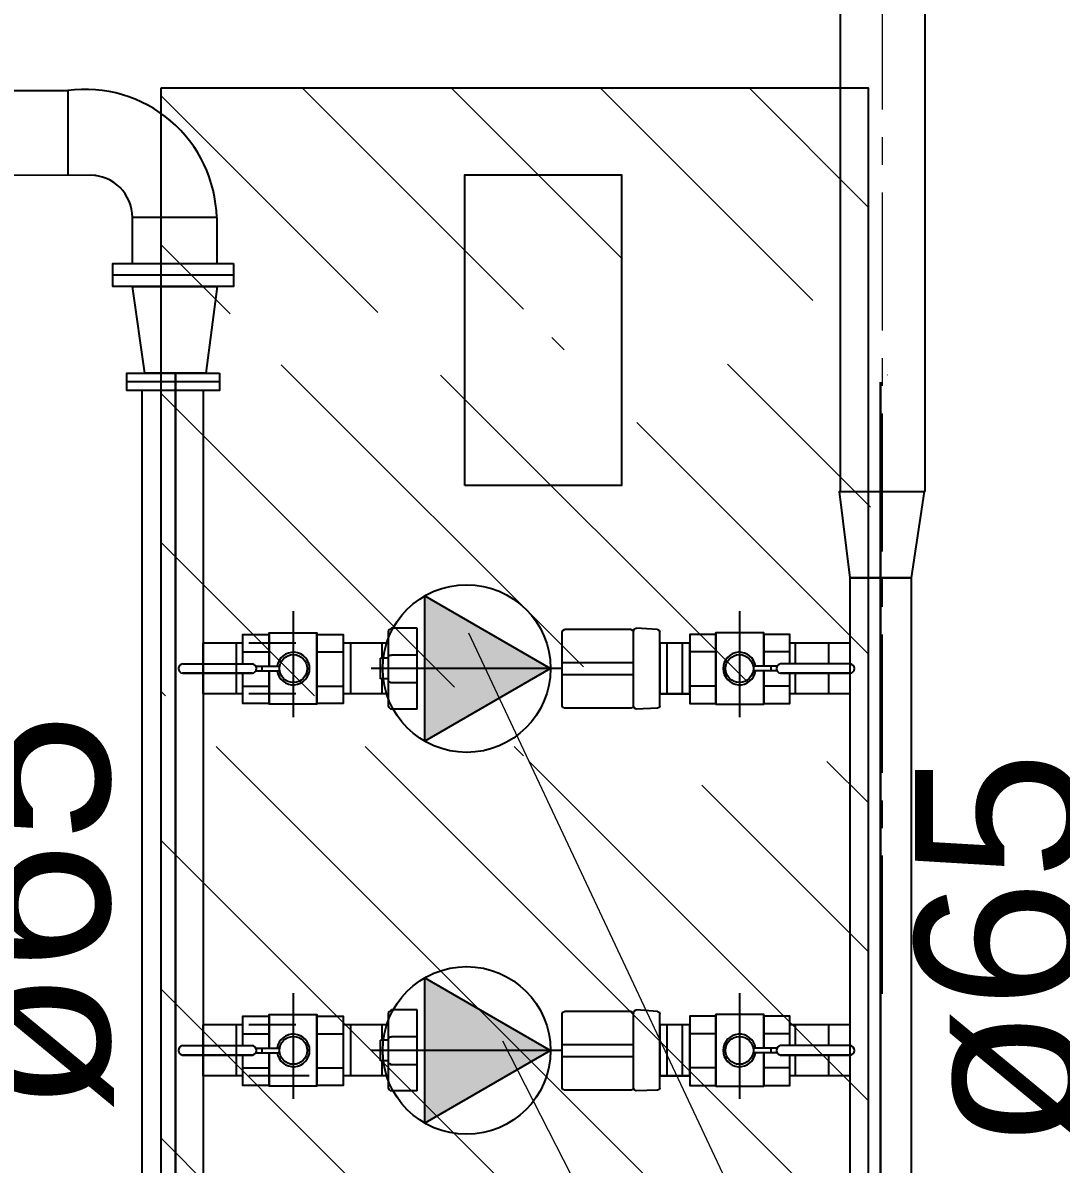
# Model space of a CAD drawing. Header units: millimetres. Extents: x 50754 to 359209, y -241195 to 23895.
# Drawn here: x 145142 to 147019, y -213702 to -211637 of the extents above; entities that cross this region are included whole.
import ezdxf

# ---------------------------------------------------------------- set-up
doc = ezdxf.new("R2010")
doc.units = ezdxf.units.MM
doc.linetypes.add('CENTER', pattern=[2, 1.25, -0.25, 0.25, -0.25])
doc.layers.add('0_Ном_пера__1_Ном_пера__1', color=1, linetype='Continuous', lineweight=13)
doc.layers.add('33', color=7, linetype='Continuous', lineweight=35)
doc.styles.add('arial', font='arial.ttf', dxfattribs={"height": 300})
doc.dimstyles.get("Standard").update_dxf_attribs({"dimtxt": 300, "dimasz": 100, "dimexe": 150, "dimexo": 300, "dimgap": 50, "dimtad": 1, "dimdec": 0, "dimlfac": 0.5, "dimzin": 0, "dimdsep": 46, "dimtxsty": 'Standard', "dimblk": 'OBLIQUE', "dimcen": 50, "dimadec": 0, "dimazin": 0, "dimtfac": 1, "dimtdec": 0, "dimtofl": 0, "dimtmove": 0, "dimatfit": 3, "dimfxl": 1, "dimtolj": 1, "dimtzin": 0, "dimlwd": 9, "dimlwe": 9, "dimarcsym": 0})

# ---------------------------------------------------------------- blocks, each defined once
blk = doc.blocks.new('_Oblique')
at = {"color": 0, "linetype": 'ByBlock', "lineweight": -2}
blk.add_line((-0.5, -0.5), (0.5, 0.5), dxfattribs=at)
blk = doc.blocks.new('*D73')
at = {"color": 0, "linetype": 'Continuous', "lineweight": 9, "ltscale": 15, "transparency": 16777216}
for p, q in [((141269.8409761164, -207077.4132208834), (141269.8409761164, -206627.4132208834)), ((149269.9898846824, -207077.4132208834), (149269.9898846824, -206627.4132208834)), ((141269.8409761164, -206777.4132208834), (149269.9898846824, -206777.4132208834))]:
    blk.add_line(p, q, dxfattribs=at)
at = {"layer": 'Defpoints', "color": 0, "lineweight": 30, "ltscale": 15, "transparency": 16777216}
for p in [(149269.9898846824, -206777.4132208834), (141269.8409761164, -207715.8952572009), (149269.9898846824, -212197.3494227109)]:
    blk.add_point(p, dxfattribs=at)
at = {"color": 0, "lineweight": 9, "ltscale": 15, "transparency": 16777216, "xscale": 100, "yscale": 100, "zscale": 100, "rotation": 180}
blk.add_blockref('_Oblique', (141269.8409761164, -206777.4132208834), dxfattribs=at)
at = {"color": 0, "lineweight": 9, "ltscale": 15, "transparency": 16777216, "xscale": 100, "yscale": 100, "zscale": 100}
blk.add_blockref('_Oblique', (149269.9898846824, -206777.4132208834), dxfattribs=at)
at = {"color": 0, "ltscale": 15, "transparency": 16777216, "insert": (143878.0138809449, -206577.4132208834), "char_height": 300, "attachment_point": 5}
blk.add_mtext('\\A1;4000', dxfattribs=at)
blk = doc.blocks.new('*D74')
at = {"color": 0, "linetype": 'Continuous', "lineweight": 9, "ltscale": 15, "transparency": 16777216}
for p, q in [((147139.382370733, -211755.805542226), (147589.382370733, -211755.805542226)), ((147439.382370733, -214555.805542226), (147439.382370733, -211755.805542226)), ((147139.382370733, -214555.805542226), (147589.382370733, -214555.805542226))]:
    blk.add_line(p, q, dxfattribs=at)
at = {"layer": 'Defpoints', "color": 0, "lineweight": 30, "ltscale": 15, "transparency": 16777216}
for p in [(146030.8863755693, -211755.805542226), (147439.382370733, -211755.805542226), (146030.8863755693, -214555.805542226)]:
    blk.add_point(p, dxfattribs=at)
at = {"color": 0, "lineweight": 9, "ltscale": 15, "transparency": 16777216, "xscale": 100, "yscale": 100, "zscale": 100}
for p, rotation in [((147439.382370733, -211755.805542226), 90), ((147439.382370733, -214555.805542226), 270)]:
    blk.add_blockref('_Oblique', p, dxfattribs=dict(at, rotation=rotation))
at = {"color": 0, "ltscale": 15, "transparency": 16777216, "insert": (147239.382370733, -213155.805542226), "char_height": 300, "attachment_point": 5, "rotation": 90}
blk.add_mtext('\\A1;1400', dxfattribs=at)

msp = doc.modelspace()

# ---------------------------------------------------------------- hatches: boundary and pattern name
h = msp.add_hatch(color=256)
h.dxf.hatch_style = 1
h.paths.add_polyline_path([(146095.6811816849, -212805.6374067697), (145868.1321620771, -212937.0128944941), (145868.132162077, -212674.2619190453)])
h = msp.add_hatch(color=256)
h.dxf.hatch_style = 1
h.paths.add_polyline_path([(146095.6811816849, -213496.5524394495), (145868.1321620771, -213627.927927174), (145868.132162077, -213365.1769517251)])
at = {"layer": '0_Ном_пера__1_Ном_пера__1'}
h = msp.add_hatch(dxfattribs=at)
h.set_pattern_fill('ANSI31', color=256, scale=60, angle=89.99999999999999, style=0)
h.set_pattern_definition([(134.9999999999999, (217805.3538040788, -208749.4432475653), (-134.7038418160374, -134.7038418160372), [])])
edge = h.paths.add_edge_path()
edge.add_line((145390.8863755693, -211755.805542226), (145390.8863755693, -212163.9754768663))
edge.add_line((145390.8863755693, -212163.9754768663), (145783.3373559619, -212163.9754768663))
edge.add_line((145783.3373559619, -212163.9754768663), (145783.3373559619, -212148.1584834026))
edge.add_line((145783.3373559619, -212148.1584834026), (145830.7883363543, -212148.1584834026))
edge.add_line((145830.7883363543, -212148.1584834026), (145830.7883363543, -212145.2826664087))
edge.add_line((145830.7883363543, -212145.2826664087), (145917.0628461582, -212145.2826664087))
edge.add_line((145917.0628461582, -212145.2826664087), (145917.0628461582, -212148.1584834026))
edge.add_line((145917.0628461582, -212148.1584834026), (145964.5138265501, -212148.1584834026))
edge.add_line((145964.5138265501, -212148.1584834026), (145964.5138265501, -212163.9754768663))
edge.add_line((145964.5138265501, -212163.9754768663), (146046.5726500788, -212163.9754768663))
edge.add_line((146046.5726500788, -212163.9754768663), (146046.5726500788, -212153.9101173895))
edge.add_line((146046.5726500788, -212153.9101173895), (146046.5726500788, -212140.2499866708))
edge.add_line((146046.5726500788, -212140.2499866709), (146050.8863755692, -212138.0931239251))
edge.add_line((146050.8863755692, -212138.0931239251), (146052.3242840659, -212136.6552154283))
edge.add_line((146052.3242840659, -212136.6552154283), (146056.6380095563, -212136.6552154283))
edge.add_line((146056.6380095563, -212136.6552154283), (146098.3373559613, -212136.6552154283))
edge.add_line((146098.3373559613, -212136.6552154283), (146098.3373559613, -212148.1584834026))
edge.add_line((146098.3373559613, -212148.1584834026), (146098.3373559613, -212185.5441043172))
edge.add_line((146098.3373559613, -212185.5441043172), (146098.3373559613, -212209.9885487617))
edge.add_line((146098.3373559613, -212209.9885487617), (146119.187029164, -212209.9885487617))
edge.add_arc((146270.8863755692, -212209.9885487617), 151.6993464052284, 89.99999999999181, 180.000000000011, ccw=False)
edge.add_arc((146270.8863755693, -212209.9885487617), 151.6993464052211, -1.1027623258996755e-11, 90.00000000000819, ccw=False)
edge.add_line((146422.5857219745, -212209.9885487617), (146443.4353951771, -212209.9885487617))
edge.add_line((146443.4353951771, -212209.9885487617), (146443.4353951771, -212141.6878951674))
edge.add_line((146443.4353951771, -212141.6878951673), (146447.7491206673, -212139.5310324222))
edge.add_line((146447.7491206673, -212139.5310324222), (146573.5661141314, -212139.5310324222))
edge.add_line((146573.5661141314, -212139.5310324222), (146575.0810534406, -212136.5011538037))
edge.add_line((146575.0810534406, -212136.5011538037), (146618.2242337894, -212139.6969449411))
edge.add_line((146618.2242337894, -212139.6969449411), (146620.2981402752, -212143.844757912))
edge.add_line((146620.2981402752, -212143.844757912), (146620.2981402752, -212163.9754768663))
edge.add_line((146620.2981402752, -212163.9754768663), (146674.3177481185, -212163.9754768663))
edge.add_line((146674.3177481185, -212163.9754768663), (146674.3177481185, -212148.1584834026))
edge.add_line((146674.3177481185, -212148.1584834026), (146721.7687285103, -212148.1584834026))
edge.add_line((146721.7687285103, -212148.1584834026), (146721.7687285103, -212145.2826664087))
edge.add_line((146721.7687285103, -212145.2826664087), (146670.8863755693, -212145.2826664087))
edge.add_line((146670.8863755693, -212145.2826664087), (146670.8863755693, -211755.805542226))
edge.add_line((146670.8863755693, -211755.805542226), (145390.8863755693, -211755.805542226))
edge = h.paths.add_edge_path()
edge.add_line((146046.5726500788, -212279.0081566045), (146046.5726500788, -212267.504888631))
edge.add_line((146046.5726500788, -212267.504888631), (146046.5726500788, -212256.0016206575))
edge.add_line((146046.5726500788, -212256.0016206575), (145964.5138265501, -212256.0016206575))
edge.add_line((145964.5138265501, -212256.0016206575), (145964.5138265501, -212273.2565226179))
edge.add_line((145964.5138265501, -212273.256522618), (145917.0628461582, -212273.256522618))
edge.add_line((145917.0628461582, -212273.256522618), (145917.0628461582, -212274.6944311147))
edge.add_line((145917.0628461582, -212274.6944311147), (145830.7883363543, -212274.6944311147))
edge.add_line((145830.7883363543, -212274.6944311147), (145830.7883363543, -212273.256522618))
edge.add_line((145830.7883363543, -212273.256522618), (145783.3373559619, -212273.256522618))
edge.add_line((145783.3373559619, -212273.256522618), (145783.3373559619, -212256.0016206576))
edge.add_line((145783.3373559619, -212256.0016206575), (145390.8863755693, -212256.0016206573))
edge.add_line((145390.8863755693, -212256.0016206573), (145390.8863755693, -212854.8905095459))
edge.add_line((145390.8863755693, -212854.8905095459), (145783.3373559619, -212854.8905095461))
edge.add_line((145783.3373559619, -212854.8905095461), (145783.3373559619, -212839.0735160824))
edge.add_line((145783.3373559619, -212839.0735160824), (145830.7883363543, -212839.0735160824))
edge.add_line((145830.7883363543, -212839.0735160824), (145830.7883363543, -212836.1976990886))
edge.add_line((145830.7883363543, -212836.1976990886), (145917.0628461582, -212836.1976990886))
edge.add_line((145917.0628461582, -212836.1976990886), (145917.0628461582, -212839.0735160824))
edge.add_line((145917.0628461582, -212839.0735160824), (145964.5138265501, -212839.0735160824))
edge.add_line((145964.5138265501, -212839.0735160824), (145964.5138265501, -212854.8905095461))
edge.add_line((145964.5138265501, -212854.8905095461), (146046.5726500788, -212854.8905095461))
edge.add_line((146046.5726500788, -212854.8905095461), (146046.5726500788, -212844.8251500693))
edge.add_line((146046.5726500788, -212844.8251500693), (146046.5726500788, -212831.1650193507))
edge.add_line((146046.5726500788, -212831.1650193507), (146050.8863755692, -212829.0081566049))
edge.add_line((146050.8863755692, -212829.008156605), (146052.3242840659, -212827.5702481082))
edge.add_line((146052.3242840659, -212827.5702481082), (146056.6380095563, -212827.5702481082))
edge.add_line((146056.6380095563, -212827.5702481082), (146098.3373559613, -212827.5702481082))
edge.add_line((146098.3373559613, -212827.5702481082), (146098.3373559613, -212839.0735160824))
edge.add_line((146098.3373559613, -212839.0735160824), (146098.3373559613, -212876.459136997))
edge.add_line((146098.3373559613, -212876.4591369971), (146098.3373559613, -212900.9035814415))
edge.add_line((146098.3373559613, -212900.9035814415), (146119.187029164, -212900.9035814415))
edge.add_arc((146270.8863755693, -212900.9035814416), 151.6993464052794, 90.00000000001103, 179.999999999989, ccw=False)
edge.add_arc((146270.8863755692, -212900.9035814416), 151.6993464052794, 1.1027623258996755e-11, 89.99999999998892, ccw=False)
edge.add_line((146422.5857219745, -212900.9035814415), (146443.4353951771, -212900.9035814415))
edge.add_line((146443.4353951771, -212900.9035814415), (146443.4353951771, -212832.6029278472))
edge.add_line((146443.4353951771, -212832.6029278472), (146447.7491206673, -212830.446065102))
edge.add_line((146447.7491206673, -212830.446065102), (146573.5661141314, -212830.446065102))
edge.add_line((146573.5661141314, -212830.446065102), (146575.0810534406, -212827.4161864835))
edge.add_line((146575.0810534406, -212827.4161864835), (146618.2242337894, -212830.6119776209))
edge.add_line((146618.2242337895, -212830.6119776209), (146620.2981402752, -212834.7597905918))
edge.add_line((146620.2981402752, -212834.7597905918), (146620.2981402752, -212854.8905095461))
edge.add_line((146620.2981402752, -212854.8905095461), (146674.3177481185, -212854.8905095461))
edge.add_line((146674.3177481185, -212854.8905095461), (146674.3177481185, -212839.0735160824))
edge.add_line((146674.3177481185, -212839.0735160824), (146721.7687285103, -212839.0735160824))
edge.add_line((146721.7687285103, -212839.0735160824), (146721.7687285103, -212836.1976990885))
edge.add_line((146721.7687285103, -212836.1976990886), (146670.8863755693, -212836.1976990886))
edge.add_line((146670.8863755693, -212836.1976990886), (146670.8863755693, -212726.9495541365))
edge.add_arc((142670.3215510596, -212555.4460651016), 4004.239298775121, 357.5452433806535, 362.4547566193464)
edge.add_line((146670.8863755693, -212383.9425760668), (146670.8863755693, -212274.6944311147))
edge.add_line((146670.8863755693, -212274.6944311147), (146721.7687285103, -212274.6944311147))
edge.add_line((146721.7687285103, -212274.6944311147), (146674.3177481185, -212273.2565226179))
edge.add_line((146674.3177481185, -212273.256522618), (146674.3177481185, -212256.0016206575))
edge.add_line((146674.3177481185, -212256.0016206575), (146620.2981402752, -212256.0016206575))
edge.add_line((146620.2981402752, -212256.0016206575), (146620.2981402752, -212279.7271108533))
edge.add_line((146620.2981402752, -212279.7271108533), (146615.984414785, -212281.8839735983))
edge.add_line((146615.984414785, -212281.8839735983), (146575.0432383148, -212283.400313468))
edge.add_line((146575.0432383148, -212283.400313468), (146573.1347415824, -212279.5833200035))
edge.add_line((146573.1347415824, -212279.5833200035), (146568.5334343928, -212281.8839735983))
edge.add_line((146568.5334343928, -212281.8839735983), (146445.5922579225, -212281.8839735983))
edge.add_line((146445.5922579225, -212281.8839735983), (146443.4353951771, -212277.5702481085))
edge.add_line((146443.4353951771, -212277.5702481085), (146443.4353951771, -212209.9885487617))
edge.add_line((146443.4353951771, -212209.9885487617), (146422.5857219745, -212209.9885487617))
edge.add_arc((146270.8863755693, -212209.9885487617), 151.6993464052284, -90.00000000000819, 1.1027623258996755e-11, ccw=False)
edge.add_arc((146270.8863755692, -212209.9885487617), 151.6993464052211, 179.999999999989, 270.00000000000824, ccw=False)
edge.add_line((146119.187029164, -212209.9885487617), (146098.3373559613, -212209.9885487617))
edge.add_line((146098.3373559613, -212209.9885487617), (146098.3373559613, -212235.8709017029))
edge.add_line((146098.3373559613, -212235.8709017029), (146098.3373559613, -212271.8186141212))
edge.add_line((146098.3373559613, -212271.8186141212), (146098.3373559613, -212283.3218820954))
edge.add_line((146098.3373559613, -212283.3218820954), (146056.6380095563, -212283.3218820954))
edge.add_line((146056.6380095563, -212283.3218820954), (146052.3242840659, -212283.3218820954))
edge.add_line((146052.3242840659, -212283.3218820954), (146050.8863755692, -212283.3218820954))
edge.add_line((146050.8863755692, -212283.3218820954), (146046.5726500788, -212279.0081566045))
edge = h.paths.add_edge_path()
edge.add_line((146052.3242840659, -212974.2369147752), (146050.8863755692, -212974.2369147752))
edge.add_line((146050.8863755692, -212974.2369147752), (146046.5726500788, -212969.9231892844))
edge.add_line((146046.5726500788, -212969.9231892844), (146046.5726500788, -212958.4199213108))
edge.add_line((146046.5726500788, -212958.4199213108), (146046.5726500788, -212946.9166533374))
edge.add_line((146046.5726500788, -212946.9166533374), (145964.5138265501, -212946.9166533374))
edge.add_line((145964.5138265501, -212946.9166533374), (145964.5138265501, -212964.1715552978))
edge.add_line((145964.5138265501, -212964.1715552978), (145917.0628461582, -212964.1715552978))
edge.add_line((145917.0628461582, -212964.1715552978), (145917.0628461582, -212965.6094637945))
edge.add_line((145917.0628461582, -212965.6094637945), (145830.7883363543, -212965.6094637945))
edge.add_line((145830.7883363543, -212965.6094637945), (145830.7883363543, -212964.1715552978))
edge.add_line((145830.7883363543, -212964.1715552978), (145783.3373559619, -212964.1715552978))
edge.add_line((145783.3373559619, -212964.1715552978), (145783.3373559619, -212946.9166533373))
edge.add_line((145783.3373559619, -212946.9166533374), (145390.8863755693, -212946.9166533374))
edge.add_line((145390.8863755693, -212946.9166533374), (145390.8863755693, -214555.805542226))
edge.add_line((145390.8863755693, -214555.805542226), (146670.8863755693, -214555.805542226))
edge.add_line((146670.8863755693, -214555.805542226), (146670.8863755693, -212965.6094637945))
edge.add_line((146670.8863755693, -212965.6094637945), (146721.7687285103, -212965.6094637945))
edge.add_line((146721.7687285103, -212965.6094637945), (146674.3177481185, -212964.1715552978))
edge.add_line((146674.3177481185, -212964.1715552978), (146674.3177481185, -212946.9166533373))
edge.add_line((146674.3177481185, -212946.9166533373), (146620.2981402752, -212946.9166533373))
edge.add_line((146620.2981402752, -212946.9166533373), (146620.2981402752, -212970.642143533))
edge.add_line((146620.2981402752, -212970.6421435331), (146615.984414785, -212972.7990062781))
edge.add_line((146615.984414785, -212972.7990062781), (146575.0432383148, -212974.3153461477))
edge.add_line((146575.0432383148, -212974.3153461478), (146573.1347415824, -212970.4983526833))
edge.add_line((146573.1347415824, -212970.4983526833), (146568.5334343928, -212972.7990062781))
edge.add_line((146568.5334343928, -212972.7990062781), (146445.5922579225, -212972.7990062781))
edge.add_line((146445.5922579225, -212972.7990062781), (146443.4353951771, -212968.4852807883))
edge.add_line((146443.4353951771, -212968.4852807883), (146443.4353951771, -212900.9035814415))
edge.add_line((146443.4353951771, -212900.9035814415), (146422.5857219745, -212900.9035814415))
edge.add_arc((146270.8863755693, -212900.9035814415), 151.6993464052503, 270, 360, ccw=False)
edge.add_arc((146270.8863755693, -212900.9035814415), 151.6993464052503, 180, 270, ccw=False)
edge.add_line((146119.187029164, -212900.9035814415), (146098.3373559613, -212900.9035814415))
edge.add_line((146098.3373559613, -212900.9035814415), (146098.3373559613, -212926.7859343827))
edge.add_line((146098.3373559613, -212926.7859343827), (146098.3373559613, -212962.733646801))
edge.add_line((146098.3373559613, -212962.733646801), (146098.3373559613, -212974.2369147752))
edge.add_line((146098.3373559613, -212974.2369147752), (146056.6380095563, -212974.2369147752))
edge.add_line((146056.6380095563, -212974.2369147752), (146052.3242840659, -212974.2369147752))

# ---------------------------------------------------------------- linework, layer by layer
at = {"linetype": 'CENTER', "lineweight": 9, "ltscale": 200}
for p, q in [((146695.8746319612, -213394.1507222197), (146695.9808911095, -207102.6115518744)), ((146692.4511796072, -215051.8952146233), (146692.5147159709, -212413.3469832882))]:
    msp.add_line(p, q, dxfattribs=at)
at = {"ltscale": 15}
for p, q in [((145222.8122431309, -211759.8453886537), (145222.800198935, -211913.3610997369)), ((145492.1340212604, -211989.6840071133), (145339.7066127728, -211989.6840071133)), ((145492.1340212604, -211989.6840071133), (145492.1340212604, -212073.0732190608)), ((145522.2227923044, -212093.7589919425), (145304.184797476, -212093.7589919425)), ((145497.0645621319, -212286.93131801), (145329.3430276485, -212286.93131801))]:
    msp.add_line(p, q, dxfattribs=at)
at = {"lineweight": 30, "ltscale": 15}
for p, q in [((145417.3939057978, -212271.0191850241), (145417.3939057978, -214370.9586414771)), ((146692.4809718178, -212287.5208625092), (146692.4809718178, -214387.4603189622))]:
    msp.add_line(p, q, dxfattribs=at)
for p, q in [((145630.6537939865, -212702.107995005), (145630.6537939865, -212893.3320884092)), ((146437.2824888747, -212702.107995005), (146437.2824888747, -212893.3320884092)), ((145573.8564083657, -212801.3236812794), (145573.8564083657, -212809.9511322598)), ((145573.8564083657, -212801.3236812794), (145604.0524867971, -212801.3236812793)), ((145573.8564083657, -212809.9511322598), (145604.0524867971, -212809.9511322598)), ((146116.5308548876, -212805.6374067697), (145771.4328156718, -212805.6374067697)), ((146494.0798744956, -212801.3236812794), (146463.8837960642, -212801.3236812793)), ((146494.0798744956, -212809.9511322598), (146463.8837960642, -212809.9511322598)), ((146494.0798744956, -212801.3236812794), (146494.0798744956, -212809.9511322598)), ((145630.6537939865, -213393.0230276848), (145630.6537939865, -213584.247121089)), ((146437.2824888747, -213393.0230276848), (146437.2824888747, -213584.247121089)), ((145573.8564083657, -213492.2387139592), (145573.8564083657, -213500.8661649396)), ((145573.8564083657, -213492.2387139592), (145604.0524867971, -213492.2387139592)), ((146116.5308548876, -213496.5524394495), (145771.4328156718, -213496.5524394495)), ((146494.0798744956, -213492.2387139592), (146463.8837960642, -213492.2387139591)), ((146494.0798744956, -213492.2387139592), (146494.0798744956, -213500.8661649396)), ((145573.8564083657, -213500.8661649396), (145604.0524867971, -213500.8661649396)), ((146494.0798744956, -213500.8661649396), (146463.8837960642, -213500.8661649396))]:
    msp.add_line(p, q)
at = {"ltscale": 15}
for points in [[(146619.2500199253, -210653.3991473428), (146619.1288782146, -212485.2391590139)], [(146772.9143903297, -212485.2391590139), (146772.6902382447, -210653.3991473428)], [(143162.4331709467, -211759.966389076), (145222.8122431309, -211759.8453886537)], [(145274.0833560615, -211913.3651231973), (143162.4331709448, -211913.1994520205)]]:
    msp.add_lwpolyline(points, dxfattribs=at)
at = {"color": 6}
msp.add_lwpolyline([(145390.8863755693, -211755.805542226), (145390.8863755693, -214555.805542226), (146670.8863755693, -214555.805542226), (146670.8863755693, -211755.805542226)], close=True, dxfattribs=at)
at = {"ltscale": 15}
msp.add_lwpolyline([(145339.7064769876, -212073.0732190608), (145339.7066127734, -211989.6836361835, 0.4142133052118758), (145263.0979906599, -211913.0746973189), (145263.0979906599, -211913.0746973189)], format="xyb", dxfattribs=at)
for points in [[(145940.4923723538, -212474.1896540559), (145940.4923723538, -211912.1965141829), (146223.9856483406, -211912.1965141829), (146223.9856483406, -212474.1896540559)], [(145522.2227923044, -212073.0732190608), (145522.2227923044, -212114.4447648241), (145304.184797476, -212114.4447648241), (145304.184797476, -212073.0732190608)], [(145362.3939057978, -212271.0191850241), (145339.7064096211, -212114.4447648242), (145492.9240378571, -212114.4447648242), (145472.3939057978, -212271.0191850241)], [(145362.3939057978, -212271.0191850241), (145339.7064096211, -212114.4447648241), (145492.9240378571, -212114.4447648241), (145472.3939057978, -212271.0191850241)], [(145497.0645621319, -212271.0191850241), (145497.0645621319, -212302.8434509959), (145329.3430276485, -212302.8434509959), (145329.3430276485, -212271.0191850241)], [(146637.4809718178, -212641.8135792139), (146618.336946989, -212485.2391590139), (146771.5545752251, -212485.2391590139), (146747.4809718178, -212641.8135792139)]]:
    msp.add_lwpolyline(points, close=True, dxfattribs=at)
for points in [[(145362.3939057978, -212271.0191850241), (145472.3939057978, -212271.0191850241)], [(145357.4511796072, -214370.9586414771), (145357.4511796072, -212302.8434509959)], [(145467.4511796072, -212302.8434509959), (145467.4511796072, -214370.9586414771)], [(145804.019807058, -212735.1798904302), (145806.8956240514, -212733.7419819331)], [(145808.3335325481, -212732.3040734363), (145806.8956240514, -212733.7419819331)], [(145812.6472580385, -212732.3040734363), (145808.3335325481, -212732.3040734363)], [(145854.3466044436, -212732.3040734363), (145812.6472580385, -212732.3040734363)], [(145854.3466044436, -212743.8073414106), (145854.3466044436, -212732.3040734363)], [(146245.9426195935, -212736.6177989268), (146247.3805280904, -212733.7419819331)], [(146247.3805280904, -212733.7419819331), (146250.2563450837, -212732.3040734363)], [(146289.0798744955, -212735.1798904302), (146250.2563450837, -212732.3040734363)], [(145539.3466044442, -212797.0099557891), (145539.3466044442, -212743.8073414106), (145586.7975848365, -212743.8073414106), (145586.7975848365, -212801.3236812794)], [(145586.7975848365, -212801.3236812794), (145586.7975848365, -212740.9315244167), (145673.0720946405, -212740.9315244167), (145673.0720946405, -212870.3432891227), (145586.7975848365, -212870.3432891227), (145586.7975848365, -212809.9511322598)], [(145673.0720946405, -212870.3432891227), (145673.0720946405, -212740.9315244167)], [(145802.581898561, -212739.49361592), (145804.019807058, -212735.1798904302)], [(145802.581898561, -212739.49361592), (145802.581898561, -212739.49361592)], [(145802.581898561, -212749.5589753974), (145802.581898561, -212739.49361592)], [(145802.581898561, -212785.5066878158), (145802.581898561, -212749.5589753974)], [(145854.3466044436, -212781.1929623252), (145854.3466044436, -212743.8073414106)], [(145854.3466044436, -212814.2648577504), (145854.3466044436, -212795.5720472926), (145854.3466044436, -212776.879236835), (145854.3466044436, -212746.6831584036)], [(146116.5308548876, -212873.2191061165), (146116.5308548876, -212739.49361592), (146117.9687633845, -212736.6177989268), (146120.8445803778, -212735.1798904302)], [(146116.5308548876, -212753.8727008873), (146116.5308548876, -212746.6831584036)], [(146116.5308548876, -212825.7681257239), (146116.5308548876, -212805.6374067697), (146116.5308548876, -212786.9445963125), (146116.5308548876, -212753.8727008873)], [(146241.6288941033, -212735.1798904302), (146120.8445803778, -212735.1798904302)], [(146241.6288941033, -212735.1798904302), (146244.5047110966, -212736.6177989268)], [(146244.5047110966, -212736.6177989268), (146245.9426195935, -212739.49361592)], [(146245.9426195935, -212873.2191061165), (146245.9426195935, -212739.49361592)], [(146289.0798744955, -212735.1798904302), (146291.9556914889, -212736.6177989268)], [(146291.9556914889, -212736.6177989268), (146293.3935999857, -212739.49361592)], [(146293.3935999857, -212873.2191061165), (146293.3935999857, -212739.49361592)], [(146394.8641882208, -212870.3432891227), (146394.8641882208, -212740.9315244167)], [(146481.1386980247, -212801.3236812794), (146481.1386980247, -212740.9315244167), (146394.8641882208, -212740.9315244167), (146394.8641882208, -212870.3432891227), (146481.1386980247, -212870.3432891227), (146481.1386980247, -212809.9511322598)], [(146394.8641882208, -212870.3432891226), (146394.8641882208, -212740.9315244167)], [(146528.5896784171, -212797.0099557891), (146528.5896784171, -212743.8073414106), (146481.1386980247, -212743.8073414106), (146481.1386980247, -212801.3236812794)], [(145539.3466044439, -212759.6243348743), (145467.4511796072, -212759.6243348743)], [(145467.4511796072, -212851.6504786656), (145467.4511796072, -212759.6243348743)], [(145527.84333647, -212851.6504786656), (145527.84333647, -212759.6243348743)], [(145635.1112024179, -212759.6243348743), (145550.364968379, -212759.6243348743)], [(145802.581898561, -212759.6243348743), (145720.5230750323, -212759.6243348743)], [(145734.9021599996, -212851.6504786656), (145734.9021599996, -212759.6243348743)], [(145734.9021599996, -212851.6504786655), (145734.9021599996, -212759.6243348743)], [(145791.0786305875, -212786.9445963125), (145791.0786305875, -212759.6243348743)], [(146347.413207829, -212759.6243348743), (146293.3935999857, -212759.6243348743)], [(146306.3347764562, -212851.6504786655), (146306.3347764562, -212759.6243348743)], [(146334.4720313582, -212851.6504786655), (146334.4720313582, -212759.6243348743)], [(146599.0471947571, -212759.6243348743), (146528.5896784171, -212759.6243348743)], [(146538.655037894, -212797.0099557891), (146538.655037894, -212759.6243348743)], [(146637.5112470448, -212759.6243348743), (146599.0471947571, -212759.6243348743)], [(146599.0471947571, -212797.0099557891), (146599.0471947571, -212759.6243348743)], [(145539.3466044442, -212775.4413283384), (145586.7975848365, -212775.4413283384)], [(145673.0720946405, -212775.4413283384), (145720.5230750323, -212775.4413283384)], [(145802.581898561, -212786.9445963125), (145788.2028135937, -212786.9445963125)], [(145788.2028135937, -212805.6374067697), (145788.2028135937, -212786.9445963125)], [(145802.581898561, -212785.5066878158), (145802.581898561, -212784.0687793187), (145802.581898561, -212782.630870822), (145804.019807058, -212782.630870822), (145805.4577155548, -212781.1929623252), (145806.8956240514, -212781.1929623252), (145808.3335325481, -212781.1929623252)], [(145802.581898561, -212825.7681257239), (145802.581898561, -212785.5066878158)], [(145812.6472580385, -212781.1929623252), (145808.3335325481, -212781.1929623252)], [(145850.0328789534, -212781.1929623252), (145812.6472580385, -212781.1929623252)], [(145854.3466044436, -212781.1929623252), (145850.0328789534, -212781.1929623252)], [(145854.3466044436, -212831.5197597108), (145854.3466044436, -212781.1929623252)], [(146245.9426195935, -212795.5720472926), (146116.5308548876, -212795.5720472926)], [(146394.8641882208, -212775.4413283383), (146347.413207829, -212775.4413283383)], [(146528.5896784171, -212775.4413283383), (146481.1386980247, -212775.4413283383)], [(145430.0655586925, -212797.0099557891), (145556.601506405, -212797.0099557891)], [(145430.0655586925, -212797.0099557891), (145556.601506405, -212797.0099557891)], [(145430.0655586925, -212814.2648577503), (145556.601506405, -212814.2648577503)], [(145556.601506405, -212814.2648577503), (145430.0655586925, -212814.2648577503)], [(145586.7975848365, -212809.9511322598), (145586.7975848365, -212868.9053806259), (145539.3466044442, -212868.9053806259), (145539.3466044442, -212814.2648577503)], [(145562.3531403917, -212801.3236812794), (145573.8564083657, -212801.3236812794)], [(145562.3531403917, -212809.9511322598), (145573.8564083657, -212809.9511322598)], [(145788.2028135937, -212824.3302172272), (145788.2028135937, -212805.6374067697)], [(145854.3466044436, -212832.9576682076), (145854.3466044436, -212814.2648577504)], [(146481.1386980247, -212809.9511322598), (146481.1386980247, -212868.9053806259), (146528.5896784171, -212868.9053806259), (146528.5896784171, -212814.2648577503)], [(146505.5831424696, -212801.3236812794), (146494.0798744956, -212801.3236812794)], [(146505.5831424696, -212809.9511322598), (146494.0798744956, -212809.9511322598)], [(146637.8707241688, -212797.0099557891), (146511.3347764563, -212797.0099557891)], [(146637.8707241688, -212797.0099557891), (146511.3347764563, -212797.0099557891)], [(146637.8707241688, -212814.2648577503), (146511.3347764563, -212814.2648577503)], [(146511.3347764563, -212814.2648577503), (146637.8707241688, -212814.2648577503)], [(146538.655037894, -212851.6504786655), (146538.655037894, -212814.2648577503)], [(146599.0471947571, -212851.6504786655), (146599.0471947571, -212814.2648577503)], [(145539.3466044442, -212837.2713936982), (145586.7975848365, -212837.2713936982)], [(145673.0720946405, -212837.2713936982), (145720.5230750323, -212837.2713936982)], [(145802.581898561, -212824.3302172272), (145788.2028135937, -212824.3302172272)], [(145791.0786305875, -212851.6504786655), (145791.0786305875, -212824.3302172272)], [(145802.581898561, -212863.1537466389), (145802.581898561, -212825.7681257239)], [(145808.3335325481, -212831.5197597108), (145806.8956240514, -212831.5197597108), (145805.4577155548, -212830.0818512145), (145804.019807058, -212830.0818512145), (145802.581898561, -212828.6439427177), (145802.581898561, -212827.2060342207), (145802.581898561, -212825.7681257239)], [(145812.6472580385, -212831.5197597108), (145808.3335325481, -212831.5197597108)], [(145850.0328789534, -212831.5197597108), (145812.6472580385, -212831.5197597108)], [(145854.3466044436, -212831.5197597108), (145850.0328789534, -212831.5197597108)], [(145854.3466044436, -212867.4674721292), (145854.3466044436, -212831.5197597108)], [(145854.3466044436, -212844.4609361818), (145854.3466044436, -212832.9576682076)], [(146245.9426195935, -212817.1406747435), (146116.5308548876, -212817.1406747435)], [(146116.5308548876, -212844.4609361817), (146116.5308548876, -212825.7681257239)], [(146394.8641882208, -212837.2713936981), (146347.413207829, -212837.2713936981)], [(146528.5896784171, -212837.2713936982), (146481.1386980247, -212837.2713936982)], [(145539.3466044439, -212851.6504786656), (145467.4511796072, -212851.6504786656)], [(145635.1112024179, -212851.6504786656), (145550.364968379, -212851.6504786656)], [(145802.581898561, -212851.6504786655), (145720.5230750323, -212851.6504786655)], [(145854.3466044436, -212864.591655136), (145854.3466044436, -212844.4609361818)], [(146116.5308548876, -212864.591655136), (146116.5308548876, -212844.4609361817)], [(146116.5308548876, -212855.9642041553), (146116.5308548876, -212844.4609361817)], [(146347.413207829, -212851.6504786655), (146293.3935999857, -212851.6504786655)], [(146599.0471947571, -212851.6504786655), (146528.5896784171, -212851.6504786655)], [(146637.5112470448, -212851.6504786655), (146599.0471947571, -212851.6504786655)], [(145802.581898561, -212873.2191061165), (145802.581898561, -212863.1537466389)], [(145808.3335325481, -212878.9707401033), (145806.8956240514, -212878.9707401033), (145804.019807058, -212876.0949231096), (145802.581898561, -212873.2191061165)], [(145854.3466044436, -212878.9707401033), (145854.3466044436, -212867.4674721292)], [(146117.9687633845, -212876.0949231096), (146116.5308548876, -212873.2191061165)], [(146120.8445803778, -212877.5328316063), (146117.9687633845, -212876.0949231096)], [(146241.6288941033, -212877.5328316063), (146120.8445803778, -212877.5328316063)], [(146244.5047110966, -212876.0949231096), (146241.6288941033, -212877.5328316063)], [(146245.9426195935, -212873.2191061165), (146244.5047110966, -212876.0949231096)], [(146247.3805280904, -212877.5328316063), (146245.9426195935, -212874.6570146128)], [(146250.2563450837, -212878.9707401033), (146247.3805280904, -212877.5328316063)], [(146289.0798744955, -212877.5328316063), (146250.2563450837, -212878.9707401033)], [(146291.9556914889, -212876.0949231096), (146289.0798744955, -212877.5328316063)], [(146293.3935999857, -212873.2191061165), (146291.9556914889, -212876.0949231096)], [(145812.6472580385, -212878.9707401033), (145808.3335325481, -212878.9707401033)], [(145854.3466044436, -212878.9707401033), (145812.6472580385, -212878.9707401033)], [(145539.3466044442, -213487.924988469), (145539.3466044442, -213434.7223740904), (145586.7975848365, -213434.7223740904), (145586.7975848365, -213492.2387139592)], [(145586.7975848365, -213492.2387139592), (145586.7975848365, -213431.8465570966), (145673.0720946405, -213431.8465570966), (145673.0720946405, -213561.2583218026), (145586.7975848365, -213561.2583218026), (145586.7975848365, -213500.8661649396)], [(145673.0720946405, -213561.2583218026), (145673.0720946405, -213431.8465570966)], [(145802.581898561, -213430.4086485999), (145804.019807058, -213426.0949231101)], [(145802.581898561, -213430.4086485999), (145802.581898561, -213430.4086485999)], [(145802.581898561, -213440.4740080773), (145802.581898561, -213430.4086485999)], [(145804.019807058, -213426.0949231101), (145806.8956240514, -213424.6570146129)], [(145808.3335325481, -213423.2191061162), (145806.8956240514, -213424.6570146129)], [(145812.6472580385, -213423.2191061162), (145808.3335325481, -213423.2191061162)], [(145854.3466044436, -213423.2191061162), (145812.6472580385, -213423.2191061162)], [(145854.3466044436, -213434.7223740904), (145854.3466044436, -213423.2191061162)], [(145854.3466044436, -213472.107995005), (145854.3466044436, -213434.7223740904)], [(146116.5308548876, -213564.1341387963), (146116.5308548876, -213430.4086485999), (146117.9687633845, -213427.5328316067), (146120.8445803778, -213426.0949231101)], [(146241.6288941033, -213426.0949231101), (146120.8445803778, -213426.0949231101)], [(146241.6288941033, -213426.0949231101), (146244.5047110966, -213427.5328316067)], [(146244.5047110966, -213427.5328316067), (146245.9426195935, -213430.4086485999)], [(146245.9426195935, -213427.5328316067), (146247.3805280904, -213424.6570146129)], [(146245.9426195935, -213564.1341387963), (146245.9426195935, -213430.4086485999)], [(146247.3805280904, -213424.6570146129), (146250.2563450837, -213423.2191061162)], [(146289.0798744955, -213426.0949231101), (146250.2563450837, -213423.2191061162)], [(146289.0798744955, -213426.0949231101), (146291.9556914889, -213427.5328316067)], [(146291.9556914889, -213427.5328316067), (146293.3935999857, -213430.4086485999)], [(146293.3935999857, -213564.1341387963), (146293.3935999857, -213430.4086485999)], [(146394.8641882208, -213561.2583218025), (146394.8641882208, -213431.8465570965)], [(146481.1386980247, -213492.2387139592), (146481.1386980247, -213431.8465570965), (146394.8641882208, -213431.8465570965), (146394.8641882208, -213561.2583218025), (146481.1386980247, -213561.2583218025), (146481.1386980247, -213500.8661649396)], [(146528.5896784171, -213487.9249884689), (146528.5896784171, -213434.7223740904), (146481.1386980247, -213434.7223740904), (146481.1386980247, -213492.2387139592)], [(145539.3466044439, -213450.5393675541), (145467.4511796072, -213450.5393675541)], [(145467.4511796072, -213542.5655113454), (145467.4511796072, -213450.5393675541)], [(145527.84333647, -213542.5655113454), (145527.84333647, -213450.5393675541)], [(145635.1112024179, -213450.5393675541), (145550.364968379, -213450.5393675541)], [(145802.581898561, -213450.5393675541), (145720.5230750323, -213450.5393675541)], [(145734.9021599996, -213542.5655113454), (145734.9021599996, -213450.5393675541)], [(145791.0786305875, -213477.8596289923), (145791.0786305875, -213450.5393675541)], [(145802.581898561, -213476.4217204957), (145802.581898561, -213440.4740080773)], [(145854.3466044436, -213505.1798904303), (145854.3466044436, -213486.4870799724), (145854.3466044436, -213467.7942695149), (145854.3466044436, -213437.5981910835)], [(146116.5308548876, -213444.7877335672), (146116.5308548876, -213437.5981910835)], [(146116.5308548876, -213516.6831584038), (146116.5308548876, -213496.5524394495), (146116.5308548876, -213477.8596289923), (146116.5308548876, -213444.7877335672)], [(146347.413207829, -213450.5393675541), (146293.3935999857, -213450.5393675541)], [(146306.3347764562, -213542.5655113454), (146306.3347764562, -213450.5393675541)], [(146334.4720313582, -213542.5655113454), (146334.4720313582, -213450.5393675541)], [(146599.0471947571, -213450.5393675541), (146528.5896784171, -213450.5393675541)], [(146538.655037894, -213487.9249884689), (146538.655037894, -213450.5393675541)], [(146637.5112470448, -213450.5393675541), (146599.0471947571, -213450.5393675541)], [(146599.0471947571, -213487.9249884689), (146599.0471947571, -213450.5393675541)], [(145539.3466044442, -213466.3563610182), (145586.7975848365, -213466.3563610182)], [(145673.0720946405, -213466.3563610182), (145720.5230750323, -213466.3563610182)], [(145802.581898561, -213476.4217204957), (145802.581898561, -213474.9838119986), (145802.581898561, -213473.5459035018), (145804.019807058, -213473.5459035018), (145805.4577155548, -213472.107995005), (145806.8956240514, -213472.107995005), (145808.3335325481, -213472.107995005)], [(145802.581898561, -213516.6831584038), (145802.581898561, -213476.4217204957)], [(145812.6472580385, -213472.107995005), (145808.3335325481, -213472.107995005)], [(145850.0328789534, -213472.107995005), (145812.6472580385, -213472.107995005)], [(145854.3466044436, -213472.107995005), (145850.0328789534, -213472.107995005)], [(145854.3466044436, -213522.4347923907), (145854.3466044436, -213472.107995005)], [(146394.8641882208, -213466.3563610182), (146347.413207829, -213466.3563610182)], [(146528.5896784171, -213466.3563610182), (146481.1386980247, -213466.3563610182)], [(145430.0655586925, -213487.924988469), (145556.601506405, -213487.924988469)], [(145430.0655586925, -213487.924988469), (145556.601506405, -213487.924988469)], [(145562.3531403917, -213492.2387139592), (145573.8564083657, -213492.2387139592)], [(145802.581898561, -213477.8596289923), (145788.2028135937, -213477.8596289923)], [(145788.2028135937, -213496.5524394495), (145788.2028135937, -213477.8596289923)], [(145788.2028135937, -213515.2452499071), (145788.2028135937, -213496.5524394495)], [(146245.9426195935, -213486.4870799724), (146116.5308548876, -213486.4870799724)], [(146505.5831424696, -213492.2387139592), (146494.0798744956, -213492.2387139592)], [(146637.8707241688, -213487.9249884689), (146511.3347764563, -213487.9249884689)], [(146637.8707241688, -213487.9249884689), (146511.3347764563, -213487.9249884689)], [(145430.0655586925, -213505.1798904301), (145556.601506405, -213505.1798904301)], [(145556.601506405, -213505.1798904301), (145430.0655586925, -213505.1798904301)], [(145586.7975848365, -213500.8661649396), (145586.7975848365, -213559.8204133058), (145539.3466044442, -213559.8204133058), (145539.3466044442, -213505.1798904301)], [(145562.3531403917, -213500.8661649396), (145573.8564083657, -213500.8661649396)], [(145802.581898561, -213515.2452499071), (145788.2028135937, -213515.2452499071)], [(145791.0786305875, -213542.5655113454), (145791.0786305875, -213515.2452499071)], [(145802.581898561, -213554.0687793188), (145802.581898561, -213516.6831584038)], [(145808.3335325481, -213522.4347923907), (145806.8956240514, -213522.4347923907), (145805.4577155548, -213520.9968838943), (145804.019807058, -213520.9968838943), (145802.581898561, -213519.5589753976), (145802.581898561, -213518.1210669005), (145802.581898561, -213516.6831584038)], [(145854.3466044436, -213523.8727008875), (145854.3466044436, -213505.1798904303)], [(146245.9426195935, -213508.0557074234), (146116.5308548876, -213508.0557074234)], [(146116.5308548876, -213535.3759688616), (146116.5308548876, -213516.6831584038)], [(146481.1386980247, -213500.8661649396), (146481.1386980247, -213559.8204133058), (146528.5896784171, -213559.8204133058), (146528.5896784171, -213505.1798904301)], [(146505.5831424696, -213500.8661649396), (146494.0798744956, -213500.8661649396)], [(146637.8707241688, -213505.1798904301), (146511.3347764563, -213505.1798904301)], [(146511.3347764563, -213505.1798904301), (146637.8707241688, -213505.1798904301)], [(146538.655037894, -213542.5655113454), (146538.655037894, -213505.1798904301)], [(146599.0471947571, -213542.5655113454), (146599.0471947571, -213505.1798904301)], [(145539.3466044442, -213528.186426378), (145586.7975848365, -213528.186426378)], [(145673.0720946405, -213528.186426378), (145720.5230750323, -213528.186426378)], [(145812.6472580385, -213522.4347923907), (145808.3335325481, -213522.4347923907)], [(145850.0328789534, -213522.4347923907), (145812.6472580385, -213522.4347923907)], [(145854.3466044436, -213522.4347923907), (145850.0328789534, -213522.4347923907)], [(145854.3466044436, -213558.382504809), (145854.3466044436, -213522.4347923907)], [(145854.3466044436, -213535.3759688616), (145854.3466044436, -213523.8727008875)], [(145854.3466044436, -213555.5066878159), (145854.3466044436, -213535.3759688616)], [(146116.5308548876, -213555.5066878158), (146116.5308548876, -213535.3759688616)], [(146116.5308548876, -213546.8792368352), (146116.5308548876, -213535.3759688616)], [(146394.8641882208, -213528.186426378), (146347.413207829, -213528.186426378)], [(146528.5896784171, -213528.186426378), (146481.1386980247, -213528.186426378)], [(145539.3466044439, -213542.5655113454), (145467.4511796072, -213542.5655113454)], [(145659.5556468622, -213542.5655113454), (145550.364968379, -213542.5655113454)], [(145802.581898561, -213542.5655113454), (145720.5230750323, -213542.5655113454)], [(145802.581898561, -213564.1341387963), (145802.581898561, -213554.0687793188)], [(145854.3466044436, -213569.8857727832), (145854.3466044436, -213558.382504809)], [(146347.413207829, -213542.5655113454), (146293.3935999857, -213542.5655113454)], [(146599.0471947571, -213542.5655113454), (146528.5896784171, -213542.5655113454)], [(146637.5112470448, -213542.5655113454), (146599.0471947571, -213542.5655113454)], [(145808.3335325481, -213569.8857727832), (145806.8956240514, -213569.8857727832), (145804.019807058, -213567.0099557894), (145802.581898561, -213564.1341387963)], [(145812.6472580385, -213569.8857727832), (145808.3335325481, -213569.8857727832)], [(145854.3466044436, -213569.8857727832), (145812.6472580385, -213569.8857727832)], [(146117.9687633845, -213567.0099557894), (146116.5308548876, -213564.1341387963)], [(146120.8445803778, -213568.4478642861), (146117.9687633845, -213567.0099557894)], [(146241.6288941033, -213568.4478642861), (146120.8445803778, -213568.4478642861)], [(146244.5047110966, -213567.0099557894), (146241.6288941033, -213568.4478642861)], [(146245.9426195935, -213564.1341387963), (146244.5047110966, -213567.0099557894)], [(146247.3805280904, -213568.4478642861), (146245.9426195935, -213565.5720472927)], [(146250.2563450837, -213569.8857727832), (146247.3805280904, -213568.4478642861)], [(146289.0798744955, -213568.4478642861), (146250.2563450837, -213569.8857727832)], [(146291.9556914889, -213567.0099557894), (146289.0798744955, -213568.4478642861)], [(146293.3935999857, -213564.1341387963), (146291.9556914889, -213567.0099557894)]]:
    msp.add_lwpolyline(points)
at = {"color": 7}
msp.add_lwpolyline([(146637.4809718178, -214403.3724519481), (146637.4809718178, -212641.8135792139), (146747.4809718178, -212641.8135792139), (146747.4645431212, -214403.3724519481), (146637.4645431212, -214403.3724519481)], dxfattribs=at)
for points in [[(146095.6811816849, -212805.6374067697), (145868.1321620771, -212937.0128944941), (145868.132162077, -212674.2619190453)], [(145673.0720946405, -212743.8073414106), (145720.5230750323, -212743.8073414106), (145720.5230750323, -212868.9053806259), (145673.0720946405, -212868.9053806259)], [(146394.8641882208, -212743.8073414106), (146347.413207829, -212743.8073414106), (146347.413207829, -212868.9053806259), (146394.8641882208, -212868.9053806259)], [(146347.413207829, -212759.6243348743), (146293.3935999857, -212759.6243348743), (146293.3935999857, -212851.6504786655), (146347.413207829, -212851.6504786655)], [(146095.6811816849, -213496.5524394495), (145868.1321620771, -213627.927927174), (145868.132162077, -213365.1769517251)], [(145673.0720946405, -213434.7223740904), (145720.5230750323, -213434.7223740904), (145720.5230750323, -213559.8204133058), (145673.0720946405, -213559.8204133058)], [(146394.8641882208, -213434.7223740904), (146347.413207829, -213434.7223740904), (146347.413207829, -213559.8204133058), (146394.8641882208, -213559.8204133058)], [(146347.413207829, -213450.5393675541), (146293.3935999857, -213450.5393675541), (146293.3935999857, -213542.5655113454), (146347.413207829, -213542.5655113454)]]:
    msp.add_lwpolyline(points, close=True)
for centre, radius in [((145943.9818352797, -212805.6374067697), 151.6993464052494), ((145630.6537939865, -212805.6374067697), 25.1633986928209), ((146437.2824888747, -212805.6374067697), 25.1633986928209), ((145943.9818352797, -213496.5524394495), 151.6993464052494), ((145630.6537939865, -213496.5524394495), 25.1633986928209), ((146437.2824888747, -213496.5524394495), 25.1633986928209)]:
    msp.add_circle(centre, radius)
at = {"ltscale": 15}
msp.add_arc((145254.2551782846, -211995.7141142775), 237.955260769616, 1.452107757303425, 97.61438211538118, dxfattribs=at)
for centre, radius, start, end in [((145630.6537939865, -212805.6374067697), 29.47712418316512, 188.414968084233, 171.5850319141175), ((146437.2824888747, -212805.6374067697), 29.47712418316512, 8.414968084232965, 351.585031915767), ((145431.6472580394, -212805.6374067697), 8.771241830263522, 100.3888578185313, 259.6111421814687), ((145555.0198070584, -212805.6374067697), 8.771241830263522, 280.3888578185313, 79.61114218146871), ((145600.1670183003, -212805.6374067696), 5.805608757412243, 21.23579186745614, 47.9899330359981), ((145600.1670183003, -212805.6374067696), 5.805608757412243, 312.0100669640019, 338.7642081325439), ((146467.7692645609, -212805.6374067696), 5.805608757412243, 132.0100669640019, 158.7642081325439), ((146467.7692645609, -212805.6374067696), 5.805608757412243, 201.2357918674562, 227.9899330359981), ((146512.9164758029, -212805.6374067697), 8.771241830263522, 100.3888578185313, 259.6111421814687), ((146636.2890248222, -212805.6374067697), 8.771241830263522, 280.3888578185313, 79.61114218146871), ((145630.6537939865, -213496.5524394495), 29.47712418316512, 188.414968084233, 171.5850319141175), ((146437.2824888747, -213496.5524394495), 29.47712418316512, 8.414968084232965, 351.585031915767), ((145431.6472580394, -213496.5524394496), 8.771241830263522, 100.3888578185313, 259.6111421814687), ((145555.0198070584, -213496.5524394495), 8.771241830263522, 280.3888578185313, 79.61114218146871), ((145600.1670183003, -213496.5524394494), 5.805608757412243, 21.23579186745614, 47.9899330359981), ((146467.7692645609, -213496.5524394494), 5.805608757412243, 132.0100669640019, 158.7642081325439), ((146512.9164758029, -213496.5524394495), 8.771241830263522, 100.3888578185313, 259.6111421814687), ((146636.2890248222, -213496.5524394495), 8.771241830263522, 280.3888578185313, 79.61114218146871), ((145600.1670183003, -213496.5524394494), 5.805608757412243, 312.0100669640019, 338.7642081325439), ((146467.7692645609, -213496.5524394494), 5.805608757412243, 201.2357918674562, 227.9899330359981)]:
    msp.add_arc(centre, radius, start, end)
at = {"layer": '33', "lineweight": 13}
for q in [(145947.9875068231, -212741.5350440031), (146009.5513229824, -213479.9385141488)]:
    msp.add_line((149578.3439742387, -220473.0555061983), q, dxfattribs=at)

# ---------------------------------------------------------------- texts
at = {"lineweight": 5, "char_height": 300, "width": 834.8008398791426, "attachment_point": 1, "rotation": 89.99999999999986, "style": 'arial'}
for insert in [(144998.3020897878, -213608.1355499735), (146754.8864309676, -213677.0775436563)]:
    msp.add_mtext('ø{\\fArial|b0|i0|c238|p34;65}', dxfattribs=dict(at, insert=insert))

# ---------------------------------------------------------------- dimensions: what is measured, and where the dimension line sits
at = {"ltscale": 15}
dim = msp.add_linear_dim(base=(149269.9898846824, -206777.4132208834), p1=(141269.8409761164, -207715.8952572009), p2=(149269.9898846824, -212197.3494227109), dimstyle='Standard', override={"dimfxl": 300, "dimfxlon": 1}, dxfattribs=at)
dim.commit()
dim.dimension.update_dxf_attribs({"geometry": '*D73', "text_midpoint": (143878.0138809449, -206777.4132208834), "dimtype": 160})
dim = msp.add_linear_dim(base=(147439.382370733, -211755.805542226), p1=(146030.8863755693, -214555.805542226), p2=(146030.8863755693, -211755.805542226), angle=270, dimstyle='Standard', override={"dimfxl": 300, "dimfxlon": 1}, dxfattribs=at)
dim.commit()
dim.dimension.update_dxf_attribs({"geometry": '*D74', "text_midpoint": (147239.382370733, -213155.805542226)})

doc.saveas('drawing.dxf')
